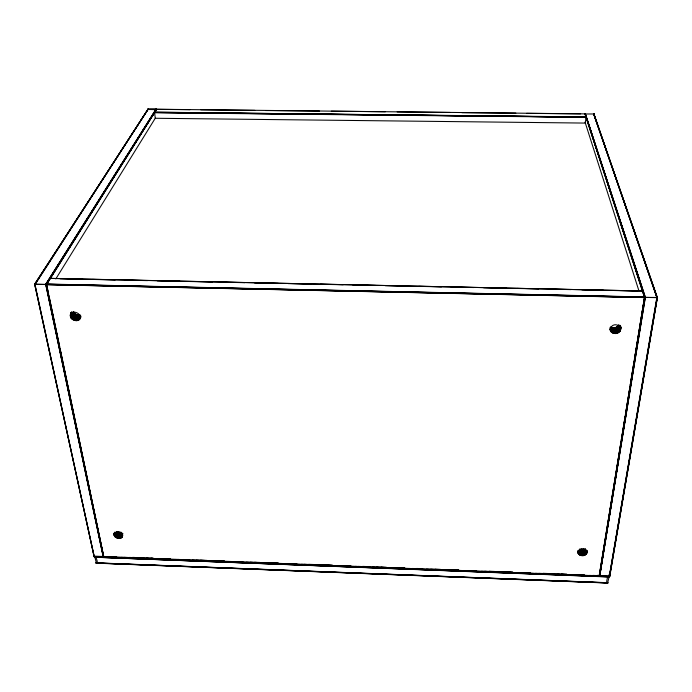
<?xml version="1.0" encoding="UTF-8"?>
<svg xmlns="http://www.w3.org/2000/svg" width="692" height="692" viewBox="0 0 692 692"><rect width="100%" height="100%" fill="white"/><g stroke="black" fill="none" stroke-linecap="round" stroke-linejoin="round"><path stroke-width="1.04" d="M644.563 297.681L584.956 113.756L644.762 297.283L599.713 576.237L645.368 297.214L585.173 113.704M46.451 284.749L156.574 109.44M94.371 556.809L93.878 556.134L94.371 556.809L609.349 576.6L609.834 575.952L599.211 575.545L616.728 467.904M93.878 556.134L599.263 575.891L644.598 297.326L585.069 113.817M620.759 327.697L618.622 327.61L617.809 326.174L619.34 331.823C624.279 327.005 615.11 322.005 611.581 326.52C606.685 331.347 615.802 336.303 619.34 331.823L618.726 324.989C617.126 327.774 613.077 328.709 610.396 326.953M94.769 556.775L96.43 563.167L607.619 583.027L609.038 576.99L608.649 576.012M114.076 534.138C116.576 527.944 127.613 536.767 119.578 538.376C116.507 538.86 112.251 535.617 114.811 532.442C114.561 534.795 117.45 533.29 117.138 531.577M79.77 319.038C82.339 314.177 73.923 309.644 70.826 313.865L71.83 312.092C65.913 317.887 78.611 324.989 80.748 317.247M116.464 531.793L115.235 536.975L117.182 531.698M585.19 113.998L645.048 297.231L599.557 576.168M585.32 113.99L594.013 113.981M148.183 108.999L34.661 284.083L46.615 284.473L34.73 284.421L148.062 109.068L156.055 109.051L156.478 109.578L147.794 109.483L156.478 109.552L149.342 109.353M155.25 118.271L585.346 123.081L585.994 117.156L154.593 112.139L155.25 118.271L55.827 278.911M46.191 284.334L156.349 109.206L147.803 109.483L148.313 108.973L35.102 284.507L34.609 284.127L94.216 556.775M594.039 114.18L593.598 113.696M593.624 114.076L657.063 297.482L609.349 576.6M593.822 114.102L657.218 297.508L609.505 576.548M609.021 576.704L94.709 557.207L607.861 576.946C608.528 574.472 604.86 584.506 607.965 582.923L96.05 563.037M609.263 576.609L656.864 297.465L593.736 113.722L656.864 297.465L657.391 297.638L593.918 113.843M71.527 312.94L70.532 314.428L71.674 312.542C69.953 315.284 74.13 317.533 74.805 313.485L73.577 311.651L73.067 312.066L73.49 315.137L71.812 318.848L74.805 313.485L77.539 315.068L80.549 315.137L77.608 320.508M114.085 533.42L116.144 533.515L114.803 536.542L114.898 533.281L114.206 535.591L114.82 533.039L114.059 535.098L114.794 532.762L114.016 534.613L114.811 532.442M617.065 465.777L620.888 442.326M621.226 440.198L621.58 438.062M621.926 435.934L625.049 416.748M625.395 414.62L625.75 412.484M626.087 410.356L626.442 408.228M626.779 406.092L629.91 386.915M630.248 384.778L630.602 382.65M630.94 380.513L634.071 361.336M634.408 359.2L634.763 357.072M635.1 354.935L635.464 352.808M635.801 350.671L639.624 327.23M639.962 325.102L644.477 297.387L656.864 297.465M599.358 575.96L644.537 297.361L46.442 284.473M599.48 576.107L644.953 297.24L585.112 113.756M599.635 576.202L645.255 297.214M657.322 297.551L609.643 576.427L609.245 574.317M609.79 576.168L657.383 297.603M115.356 533.722L114.803 536.542L115.953 533.653M154.593 112.139L154.532 112.692L585.994 117.294L585.968 116.792M114.457 536.075L115.019 533.48M73.24 315.578L71.12 315.535L73.24 315.578L71.812 318.848L73.041 315.716L71.302 318.268L71.83 315.422L70.887 317.654L71.484 314.886L70.575 317.005L71.388 314.549L70.385 316.339L71.345 314.177L70.307 315.682L71.518 312.663M585.57 549.085L585.89 554.465C583.183 557.579 575.199 554.37 579.161 550.451C581.877 547.32 589.887 550.547 585.89 554.465L584.974 548.929M586.686 550.175L587.05 552.13C587.534 549.586 584.628 552.51 585.025 548.808M584.913 113.877L156.418 109.241L46.286 284.36L103.705 556.904L103.272 557.155L45.681 284.274L156.055 109.051L156.34 109.457M71.198 312.94L73.248 312.896L73.577 311.651L73.153 312.473L70.991 312.473M116.144 533.515L114.059 533.463L116.144 533.515L115.235 536.975L116.299 533.324L114.241 533.221M115.547 533.748L114.803 536.542L115.754 533.731M67.695 384.648L103.705 556.904M72.063 315.613L71.302 318.268L72.807 315.786M70.887 317.654L71.639 315.18M121.749 537.589L122.7 534.942M122.103 537.226L122.743 535.47M71.354 315.12L73.49 315.137L74.295 312.914L71.285 313.312M120.209 538.289L122.121 533.004M120.789 538.125L122.38 533.722M121.299 537.883L122.891 533.489M118.254 538.324L120.503 532.165M118.929 538.393L121.169 532.226M119.578 538.376L121.498 533.091M114.241 533.688L114.803 532.148M116.931 537.978L119.188 531.819L119.837 532.027L117.588 538.186M115.746 537.364L117.683 532.087M116.317 537.701L118.574 531.543M72.305 315.734L71.302 318.268L72.556 315.786M103.982 556.757L116.922 557.259M599.134 575.787L589.42 575.415M73.534 314.479L71.432 314.436L73.534 314.479L74.295 312.914L73.43 313.718L71.354 313.718L73.43 313.718M97.503 562.916L96.595 563.167L97.399 562.916M117.164 531.482L116.49 532.814L114.396 532.779M73.343 313.312L73.88 312.3L73.248 312.896L71.207 312.896M78.862 319.946L80.817 316.365M79.364 319.522L80.826 316.841M76.89 320.647L79.831 315.275M78.274 320.275L80.722 315.794M75.359 320.612L78.308 315.241M76.137 320.681L79.078 315.31M74.58 320.439L77.539 315.068M70.532 314.428L71.778 312.187L70.532 314.428L71.449 312.775M73.093 319.808L76.059 314.436M73.81 320.162L76.777 314.799M72.418 319.358L75.393 313.995M156.453 109.414L46.468 284.412L103.809 556.723M45.88 284.282L156.288 109.448M156.245 109.111L45.983 284.3L103.506 557.095M70.359 315.033L71.423 313.355M148.313 108.973L34.911 284.04L94.294 556.801M620.759 328.008L618.605 327.93L617.809 326.174C617.722 330.248 621.347 328.25 620.067 325.742L620.447 327.316L619.989 325.733M73.49 314.107L71.406 314.056L73.49 314.107L74.295 312.914L73.534 314.834L71.423 314.782M50.04 278.418L642.626 290.995L50.101 278.348M103.878 556.515L103.203 556.826M73.49 315.137L74.805 313.485M46.563 284.524L45.776 284.741M656.794 297.949L657.391 297.664L644.477 297.387M147.803 109.483L148.373 109.345L147.898 109.241M581.366 555.581L580.328 549.119L582.422 549.076L583.468 555.538M585.363 113.609L645.152 297.223M95.816 557.242C95.089 555.304 98.913 563.772 96.595 563.167L97.191 563.011M96.43 563.167L97.148 563.141L96.275 563.15M114.422 532.503L116.515 532.503M619.115 325.629L618.319 325.612L618.769 326.866L620.88 326.875M618.933 326.269L618.319 325.612L618.683 327.255L620.802 327.264M618.622 327.61L620.75 327.627L618.622 327.61L618.319 325.612M156.548 109.327L189.997 109.691M200.792 109.803L254.743 110.374M265.538 110.538L319.479 111.057M331.347 111.187L385.297 111.758M397.165 111.888L450.034 112.45M461.901 112.675L515.851 113.142M526.629 113.367L580.597 113.834M154.55 112.251L585.994 116.905M619.34 331.823L618.734 328.397L620.871 328.423M60.066 278.755L82.763 279.231M92.486 279.438L115.175 279.923M124.897 280.13L147.586 280.606M157.309 280.822L179.998 281.298M189.72 281.506L212.418 281.981M222.141 282.198L244.83 282.673M254.552 282.881L278.322 283.383M288.045 283.59L310.734 284.066M320.457 284.282L343.145 284.758M352.868 284.966L375.566 285.45M385.288 285.658L407.977 286.133M418.781 286.367L441.47 286.843M451.193 287.05L473.882 287.535M483.604 287.742L506.293 288.227M517.097 288.452L538.713 288.91M549.517 289.135L571.125 289.602M581.929 289.827L603.536 290.285M614.34 290.51L637.029 290.995M46.511 284.049L644.555 296.954M46.468 284.204L644.572 297.11M46.451 284.291L644.581 297.205M46.433 284.568L644.581 297.491M46.442 284.663L644.572 297.586M618.769 326.866L620.88 326.918M618.605 327.93L620.75 327.982M71.267 315.336L73.387 315.388M618.648 328.19L620.793 328.242M71.207 312.845L73.248 312.896M618.683 327.255L620.802 327.307M114.336 533.013L116.412 533.091M114.223 533.255L116.299 533.324M132.579 557.389L134.741 557.467M150.942 558.089L153.105 558.176M110.945 556.723L116.351 556.93M129.317 557.423L134.715 557.631M146.6 558.089L153.079 558.34M164.964 558.799L170.37 559.006M183.328 559.499L188.734 559.707M200.619 560.165L207.098 560.416M218.983 560.875L224.381 561.082M237.347 561.575L242.745 561.783M254.63 562.241L260.036 562.449M272.994 562.942L278.4 563.15M291.367 563.651L296.764 563.859M308.649 564.317L314.047 564.525M327.013 565.018L332.411 565.226M345.377 565.727L350.783 565.935M362.66 566.393L368.066 566.601M381.032 567.094L386.43 567.302M399.396 567.803L404.794 568.011M416.679 568.461L422.085 568.668M435.043 569.17L440.449 569.378M453.416 569.871L458.813 570.078M470.698 570.537L476.096 570.744M489.062 571.246L494.46 571.454M507.426 571.947L512.833 572.154M524.709 572.613L530.115 572.82M543.082 573.322L548.479 573.53M561.446 574.023L566.843 574.23M578.728 574.689L584.135 574.896M597.092 575.389L600.336 575.519M106.603 556.723L116.325 557.095M123.894 557.389L134.698 557.804M142.258 558.098L153.062 558.513M160.622 558.799L170.344 559.171M177.913 559.465L188.717 559.88M196.277 560.174L207.081 560.589M214.641 560.875L224.364 561.247M231.932 561.541L242.736 561.956M250.296 562.241L260.019 562.622M268.66 562.951L278.383 563.323M285.952 563.617L296.756 564.032M304.316 564.317L314.038 564.698M322.68 565.027L332.402 565.399M339.971 565.693L350.775 566.108M358.335 566.393L368.058 566.774M376.699 567.103L386.421 567.475M393.99 567.769L404.794 568.184M412.354 568.469L422.077 568.841M430.718 569.179L440.449 569.551M448.009 569.845L458.813 570.26M466.373 570.545L476.096 570.917M484.737 571.255L494.469 571.627M503.11 571.955L512.833 572.336M520.393 572.621L530.115 572.993M538.765 573.331L548.488 573.703M557.129 574.031L566.852 574.403M574.412 574.697L584.135 575.069M592.784 575.407L600.345 575.692M121.238 557.423L134.187 557.916M138.504 558.081L152.525 558.626M156.842 558.79L170.863 559.326M175.18 559.491L188.12 559.992M192.437 560.157L206.458 560.693M210.775 560.857L224.805 561.402M229.113 561.567L242.062 562.06M246.378 562.233L260.4 562.769M264.716 562.933L278.738 563.47M283.054 563.643L296.003 564.136M301.392 564.343L314.341 564.845M318.657 565.009L332.679 565.546M336.995 565.71L351.017 566.255M355.333 566.419L368.274 566.912M372.59 567.077L386.612 567.622M390.928 567.786L404.958 568.322M409.266 568.487L422.215 568.988M426.531 569.153L440.553 569.689M444.869 569.853L458.891 570.398M463.207 570.563L476.157 571.056M481.546 571.263L494.495 571.765M498.811 571.929L512.833 572.466M517.149 572.639L530.089 573.132M535.487 573.339L548.427 573.841M552.744 574.005L566.765 574.542M571.082 574.706L584.031 575.208M96.854 556.697L599.263 576.004M601.426 576.09L608.891 576.375M94.7 557.069L609.047 576.851M95.937 562.838L606.884 582.673M95.98 562.951L608.026 582.828M607.861 576.938L609.038 576.99M607.619 583.027L606.711 582.69M599.843 575.917L599.229 575.658M34.635 284.213L35.11 284.507M618.726 324.989L619.202 325.309M620.162 326.174L620.724 329.297L620.136 327.748L620.56 329.98L620.006 328.051L619.859 331.252L618.734 328.397M618.873 328.544L619.859 331.252L619.452 328.596M620.222 326.615L620.672 327.947M585.025 122.077L638.915 290.787M619.055 328.631L619.859 331.252L619.253 328.648M619.928 325.448L620.447 327.316L619.946 325.318M617.203 326.676L618.726 332.324M616.52 327.1L618.034 332.757M620.023 325.716L620.447 327.316M615.768 327.437L617.281 333.094M614.972 327.679L616.477 333.336M614.159 327.818L615.655 333.475M613.337 327.852L614.825 333.509M612.532 327.774L614.012 333.432M611.763 327.601L613.233 333.259M611.045 327.325L612.515 332.982M610.647 327.896L611.866 332.61M610.084 327.446L611.304 332.151M610.11 328.804L610.846 331.624M610.007 329.15L610.491 331.036M585.614 550.867L586.323 554.058L586.513 550.91M34.704 284.066L94.086 556.679M46.831 285.528L48.622 293.962M49.054 296.072L54.166 320.327M54.599 322.437L59.72 346.683M60.152 348.794L67.262 382.538M46.087 284.317L103.575 557.043M45.784 284.274L103.35 557.147M609.297 574.239L609.695 576.349M585.752 551.022L586.323 554.058L586.072 551.152M619.842 328.302L620.266 330.638M586.669 550.469L586.903 553.124M584.463 549.292L585.371 554.828M583.728 548.669L584.792 555.131M583.096 548.912L584.152 555.373M581.721 549.171L582.768 555.633M581.021 549.18L582.058 555.641M586.729 550.201L586.963 551.636M579.662 548.972L580.7 555.434M579.195 549.682L580.078 555.218M578.78 550.322L579.507 554.941M578.443 550.901L579.022 554.595M578.183 551.429L578.616 554.197M577.881 550.996L578.313 553.756M577.725 550.953L578.105 553.289M585.908 551.117L586.323 554.058L585.501 550.659L585.89 554.465M586.384 551.048L586.66 553.609M586.003 117.086L154.524 112.485L586.003 117.086"/></g></svg>
